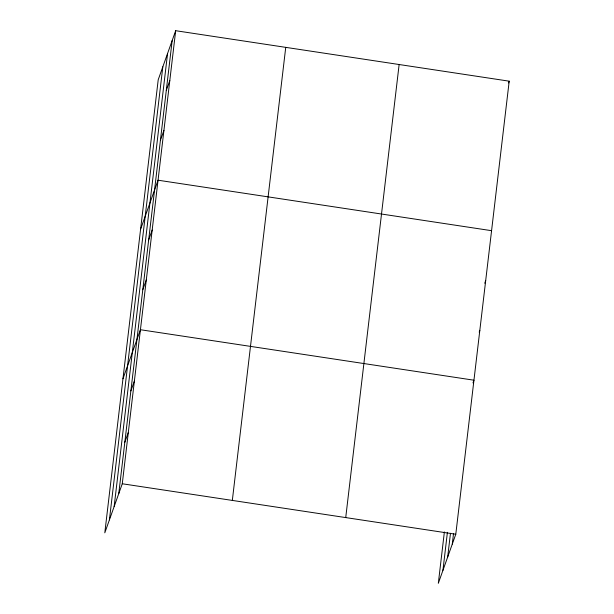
<?xml version="1.0" encoding="UTF-8"?>
<svg xmlns="http://www.w3.org/2000/svg" width="614" height="614" viewBox="0 0 614 614"><rect width="100%" height="100%" fill="white"/><g stroke="black" fill="none" stroke-linecap="round" stroke-linejoin="round"><path stroke-width="0.92" d="M109.407 519.881L162.817 66.819M114.15 506.55L167.568 53.487M118.763 493.618L172.173 40.547M175.681 30.7L158.212 79.759L104.802 532.822L122.27 483.763L175.681 30.7L509.198 81.178L455.788 534.241L438.319 583.3L444.375 531.954M232.33 500.425L285.74 47.355M345.728 517.587L399.138 64.516M442.924 570.36L447.414 532.323M447.675 557.028L450.476 533.259M452.28 544.088L453.516 533.635M166.302 90.388L169.802 80.534M160.423 140.222L163.93 130.375M140.583 229.268L158.051 180.209L491.576 230.687M148.672 239.897L152.18 230.05M142.793 289.731L146.301 279.884M122.961 378.777L140.429 329.726L473.947 380.204L472.995 382.89M130.866 390.918L134.374 381.071M124.811 442.264L128.318 432.417M508.561 82.967L509.198 81.178M484.745 283.215L485.697 280.529M479.189 332.151L479.826 330.363M122.27 483.763L455.788 534.241"/></g></svg>
